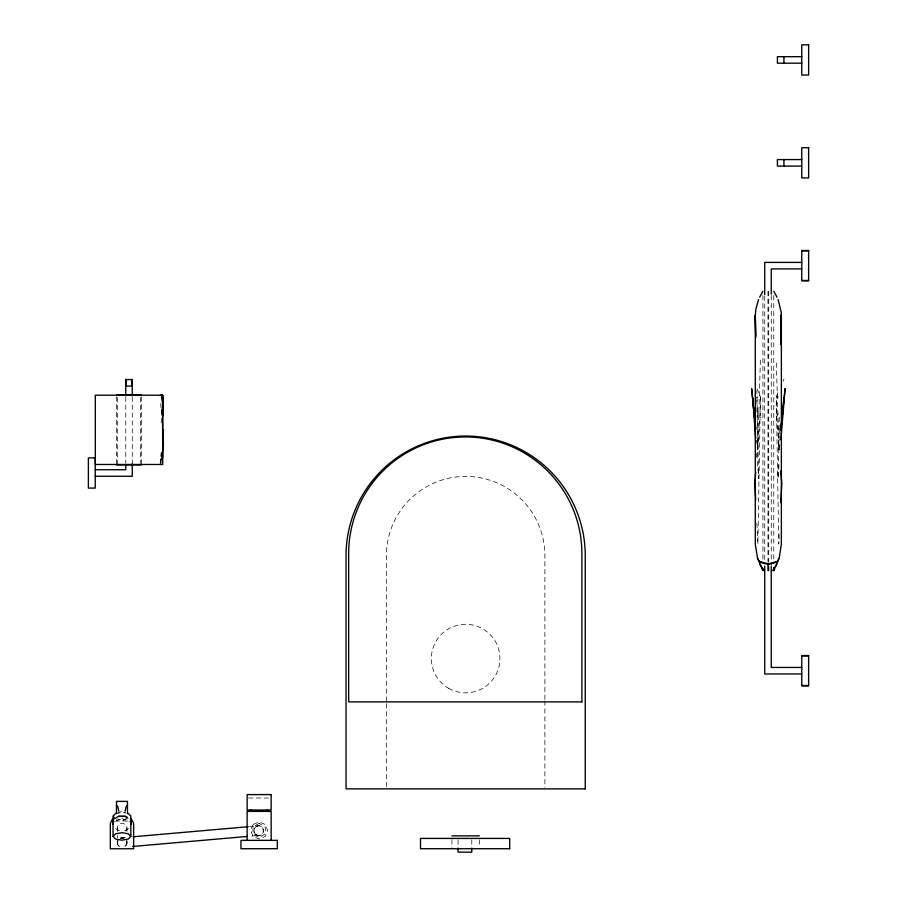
<?xml version="1.0" encoding="UTF-8"?>
<svg xmlns="http://www.w3.org/2000/svg" width="897" height="897" viewBox="0 0 897 897"><rect width="100%" height="100%" fill="white"/><g stroke="black" fill="none" stroke-linecap="round" stroke-linejoin="round"><path stroke-width="0.67" stroke-dasharray="4.49 3.36" d="M756.866 523.377L757.898 544.12L760.387 396.575L757.09 389.051M161.236 422.924L161.471 410.456M779.28 428.732L778.888 449.733L779.314 445.562M779.269 417.161L778.002 478.583L779.235 461.921M760.387 360.179L757.774 449.733L756.799 440.001M779.258 534.444L778.775 544.12L776.286 396.575L779.033 390.307M160.384 463.087L161.393 452.01M160.103 464.478L161.359 452.01M756.889 457.022L760.376 411.431L760.387 396.575L756.541 397.326M779.291 445.663L778.888 449.733L776.286 360.179M114.356 819.488L115.309 817.223M782.868 381.528L783.967 379.027M776.342 417.587L779.101 411.409M118.213 839.816L117.361 842.989L118.752 845.972M125.737 830.857L126.399 829.949A4.575 4.463 0 0 0 126.399 825.711L123.853 823.569A4.922 4.788 0 0 0 120.445 823.569L117.899 825.711A4.575 4.463 0 0 0 117.888 829.949L118.55 830.857M126.656 840.926A4.799 4.799 0 0 1 124.896 846.51L126.78 843.819L126.499 840.545M124.874 846.577L126.399 844.94A4.575 4.463 0 0 0 126.399 840.702M117.585 813.601L122.003 811.079L125.322 812.974M126.432 818.625L122.003 821.147L118.684 819.253M114.457 821.618L122.003 818.546L129.56 821.618M115.668 813.388L121.947 812.29L125.726 812.951M128.237 818.703L121.947 819.802L116.924 818.916M124.178 838.224L122.564 837.787L126.679 837.383M249.501 826.619L257.551 825.98C252.528 827.135 253.223 835.141 258.381 835.399L248.783 836.307M120.904 837.933L123.909 837.663M257.035 835.522C266.028 837.372 264.738 822.717 256.206 826.092M248.469 798.016L268.483 798.016M127.464 821.013L116.487 821.013L116.487 818.187M778.843 397.079L776.286 396.575L776.297 411.431L779.246 450.115M119.413 846.577L117.899 844.94A4.575 4.463 0 0 1 117.888 840.702M113.067 816.046L115.668 818.703M757.023 410.176L760.331 417.587M160.63 403.527L161.471 411.835M756.844 440.225L757.774 449.733L756.855 399.311M756.821 453.602L758.671 478.583L756.855 390.644M161.382 409.066L161.482 415.995M773.752 295.472L773.752 560.827M771.241 295.494L771.241 561.186M771.241 562.576L771.241 566.781M768.707 291.29L768.707 562.217M767.967 291.29L767.967 562.217M764.726 295.999L764.726 560.58M762.921 295.472L762.921 560.827M544.883 699.492L544.883 555.647A79.239 79.239 0 0 0 465.644 476.408A79.239 79.239 0 0 0 386.416 555.647L386.416 702.284M544.883 700.882L544.883 787.476M479.368 839.727L479.368 846.151M471.788 839.805L471.777 846.667M458.075 839.805L458.053 846.667M451.931 839.727L451.931 848.719M386.416 703.685L386.416 787.476M141.446 396.597L141.446 464.938M140.437 397.506L140.437 463.558M132.274 397.158L132.274 463.771M126.948 827.83L126.948 831.575M126.948 840.321L126.948 842.821M125.759 397.214L125.759 462.807M117.608 397.506L117.608 464.938M117.339 827.83L117.339 831.575M117.339 835.331L117.339 837.82M117.339 840.321L117.339 842.821M116.588 396.597L116.588 464.938M120.445 838.56A4.922 4.788 0 0 1 123.853 838.56M128.495 828.402A9.362 9.362 0 0 1 124.358 830.723M119.604 830.723A9.362 9.362 0 0 1 113.975 826.529M119.054 846.252A4.799 4.799 0 0 1 117.799 840.545M120.501 838.056A4.799 4.799 0 0 1 122.979 837.843M161.449 455.239L161.101 463.087L161.438 455.239M253.133 824.444L250.644 830.454L253.133 836.475L259.143 838.964L265.153 836.475L267.642 830.454L265.153 824.444L259.143 821.955L253.133 824.444M259.143 823.368L252.999 826.911L252.999 834.008L259.143 837.551L265.277 834.008L265.277 826.911L259.143 823.368M255.712 834.3A4.799 4.799 0 0 0 263.527 831.452A4.799 4.799 0 0 0 257.147 826.103A4.799 4.799 0 0 0 255.712 834.3M448.5 688.257A34.299 34.299 0 0 0 499.943 658.555A34.299 34.299 0 0 0 448.5 628.853A34.299 34.299 0 0 0 448.5 688.257"/><path stroke-width="1.35" d="M125.759 395.824L125.759 379.543L132.274 379.543L132.274 386.058L125.759 386.058M162.727 415.995L162.727 395.207L95.317 395.207L95.317 464.478L162.727 464.478L162.57 395.207L162.682 457.548M780.827 344.683L781.22 312.358L778.148 299.564M780.85 340.4L781.365 315.273L781.365 544.12L779.19 558.069L773.752 570.604L773.752 567.801M780.827 502.634L781.78 483.27L780.839 470.835M767.967 570.604L768.303 563.966L777.598 561.298L779.19 558.069M780.883 439.721L785.054 388.547L780.85 430.268M755.734 472.214L754.882 483.27L755.711 499.864M780.895 429.349L783.967 398.077M130.962 824.343L130.682 818.613A10.82 10.82 0 0 1 133.631 824.029L133.631 848.764L110.309 848.764L110.309 824.388A10.82 10.82 0 0 1 113.235 818.367L113 824.343M773.752 570.604L774.189 567.947M125.087 811.18L126.118 806.627L127.464 805.271M758.526 299.564L755.879 309.106L755.296 315.273L755.296 544.12L757.483 558.069L762.921 570.604L762.484 567.947M759.658 297.187L762.921 291.29M772.653 570.604L777.015 563.966M115.668 813.388L113.067 816.046L113.067 836.43L115.668 839.087L121.947 840.186L128.237 839.087L130.839 836.43L130.839 816.046L128.237 813.388M113.067 836.43L115.668 833.773L121.947 832.674L128.237 833.773L130.839 836.43M777.598 561.298C771.925 564.886 764.749 564.886 759.075 561.298L757.483 558.069M247.415 836.43L132.711 846.465M133.148 836.789L248.222 826.72M162.234 395.218L162.604 402.136L161.897 395.218M161.393 464.478L160.81 464.478M801.761 56.679L777.407 56.679L777.407 63.194L801.761 63.194M801.761 159.576L777.407 159.576L777.407 166.091L801.761 166.091M801.761 250.857L808.623 250.857M801.761 262.406L764.726 262.406L764.726 294.608M801.761 268.921L771.241 268.921L771.241 294.093M801.761 280.469L808.623 280.469M116.588 394.747L141.446 394.747M116.588 464.938L141.446 464.938M95.239 469.736L125.759 469.736L125.759 464.164M95.239 476.262L132.274 476.262L132.274 463.771M801.761 655.909L808.623 655.909M801.761 667.458L771.241 667.458L771.241 566.781M801.761 673.972L764.726 673.972L764.726 566.186M801.761 685.521L808.623 685.521M116.621 817.66A5.483 2.321 0 0 1 118.583 816.348L125.356 816.36L127.318 817.66M118.583 816.36L125.356 816.36L126.903 817.167M451.931 835.869L479.368 835.869M509.687 848.719L420.514 848.719L420.514 838.426L509.687 838.426L509.675 848.719M161.281 395.218L160.428 395.218M759.075 561.298L768.37 563.966L768.707 570.604M759.658 563.966L764.009 570.604M773.752 291.29L777.015 297.187M116.487 805.271L117.821 806.627L118.853 811.18M755.779 429.349L751.619 388.547L755.678 428.878M752.706 398.077L755.689 438.33M755.734 336.207L755.296 315.273L755.711 337.687M162.671 402.136L162.738 409.066M783.933 56.679L783.933 63.194M783.933 159.576L783.933 166.091M471.788 848.035L471.777 852.15L458.075 852.15L458.075 848.035M271.163 840.354L271.163 811.393L247.124 811.393L247.124 840.354M267.373 810.013L267.373 811.393M250.913 810.013L250.913 811.393M132.274 379.543L132.274 395.768M132.016 379.543L132.016 386.058M127.464 813.646L127.464 801.38L116.487 801.38L116.487 813.646M126.017 379.543L126.017 386.058M162.761 443.69L162.615 450.619L163.445 443.701L162.727 429.842L162.727 443.69M808.623 44.85L801.761 44.85L801.761 75.034L808.623 75.034L808.623 44.85M808.623 147.747L801.761 147.747L801.761 177.92L808.623 177.92L808.623 147.747M808.623 250.51L801.761 250.51L801.761 280.817L808.623 280.817L808.623 250.51M95.239 457.907L88.377 457.907L88.377 488.091L95.239 488.091L95.239 457.907M808.623 655.561L801.761 655.561L801.761 685.869L808.623 685.869L808.623 655.561M581.884 701.891L348.664 701.891L348.664 553.561A116.61 116.61 0 0 1 465.274 436.951A116.61 116.61 0 0 1 581.884 553.561L581.884 701.891M585.248 788.867L346.051 788.867L346.051 555.647A119.593 119.593 0 0 1 465.644 436.054A119.593 119.593 0 0 1 585.248 555.647L585.248 788.867M271.141 794.585L247.135 794.585L247.135 810.013L271.141 810.013L271.141 794.585M277.33 840.354L240.945 840.354L240.945 848.719L277.33 848.719L277.33 840.354M162.817 436.772L162.727 429.842L162.817 436.772"/></g></svg>
